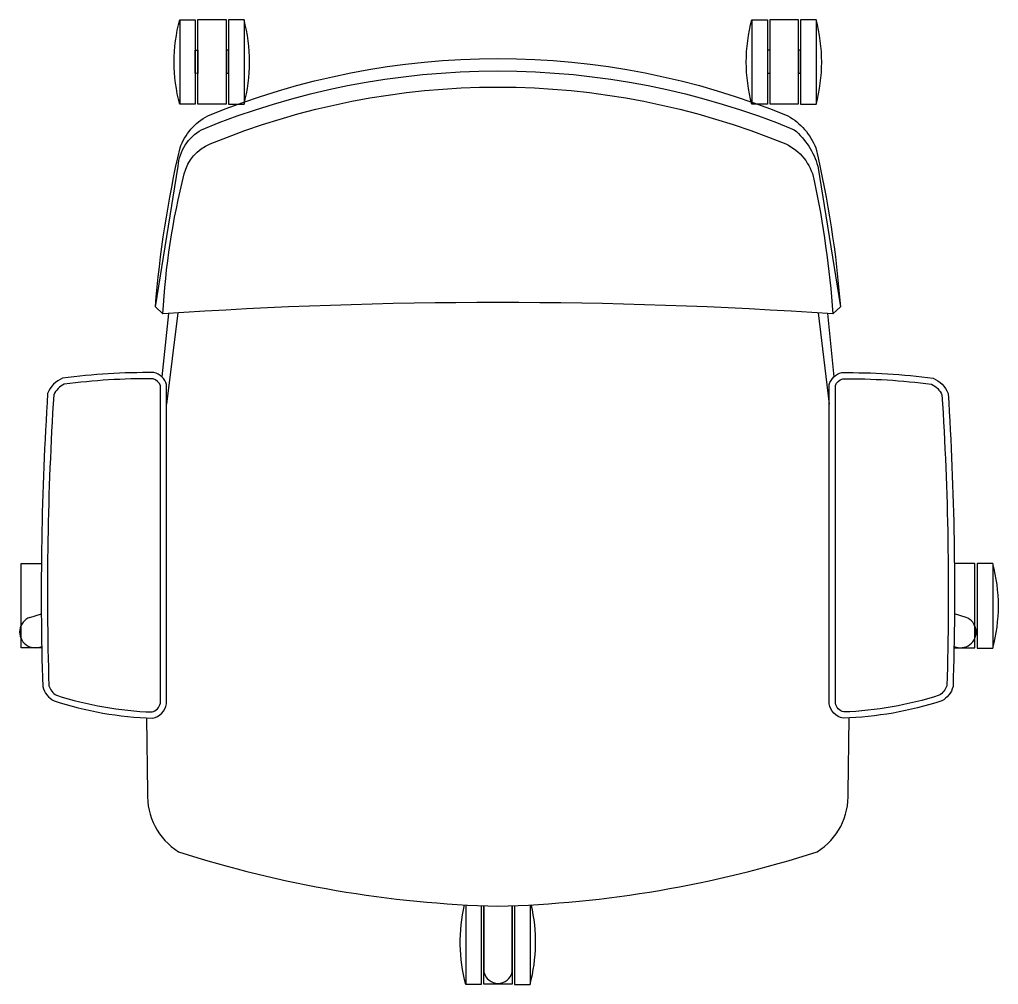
# Model space of a CAD drawing. Header units: inches. Extents: x 164.3 to 247.9, y 15.6 to 56.7.
# Drawn here: x 228.9706 to 229.4363, y 29.3083 to 29.7673 of the extents above; entities that cross this region are included whole.
import ezdxf

# ---------------------------------------------------------------- set-up
doc = ezdxf.new("R2010")
doc.units = ezdxf.units.IN
doc.header["$MEASUREMENT"] = 0
doc.layers.add('linecad.com', color=7, linetype='Continuous')

msp = doc.modelspace()

# ---------------------------------------------------------------- linework, layer by layer
at = {"layer": 'linecad.com', "color": 0}
for points in [[(229.0468, 29.76721), (229.05419, 29.76721), (229.05419, 29.72703), (229.0468, 29.72703, -0.132264)], [(229.07736, 29.76721), (229.06998, 29.76721), (229.06998, 29.72703), (229.07736, 29.72703, 0.132264)], [(229.31897, 29.76721), (229.32635, 29.76721), (229.32635, 29.72703), (229.31897, 29.72703, -0.132264)], [(229.34953, 29.76721), (229.34214, 29.76721), (229.34214, 29.72703), (229.34953, 29.72703, 0.132264)], [(229.35749, 29.62727, 0.034196), (229.03879, 29.62727, -0.048918), (229.04892, 29.69385, -0.23913), (229.0612, 29.70815, -0.197425), (229.33508, 29.70815, -0.232708), (229.3485, 29.69136, -0.033538)], [(229.0345, 29.59935, 0.036942), (228.99108, 29.59666, 0.205386), (228.98395, 29.58947, 0.023869), (228.9816, 29.44997, 0.207684), (228.98698, 29.44317, 0.069937), (229.03387, 29.43495, 0.314992), (229.0405, 29.44185), (229.04053, 29.59369, 0.2627)], [(229.36177, 29.59935, -0.036942), (229.40519, 29.59666, -0.205386), (229.41232, 29.58947, -0.023869), (229.41467, 29.44997, -0.207684), (229.40929, 29.44317, -0.069937), (229.3624, 29.43495, -0.314992), (229.35577, 29.44185), (229.35574, 29.59369, -0.2627)], [(229.03409, 29.59641, 0.036286), (228.99187, 29.59379, 0.184954), (228.98686, 29.58879, 0.023722), (228.98453, 29.45043, 0.189455), (228.98816, 29.44589, 0.068952), (229.0336, 29.43791, 0.289319), (229.03756, 29.4421), (229.03758, 29.59319, 0.228492)], [(229.36218, 29.59641, -0.036286), (229.4044, 29.59379, -0.184954), (229.40941, 29.58879, -0.023722), (229.41173, 29.45043, -0.189455), (229.40811, 29.44589, -0.068952), (229.36267, 29.43791, -0.289319), (229.35871, 29.4421), (229.35869, 29.59319, -0.228492)], [(229.43361, 29.50848), (229.42622, 29.50848), (229.42622, 29.46829), (229.43361, 29.46829, 0.132264)]]:
    msp.add_lwpolyline(points, format="xyb", close=True, dxfattribs=at)
for points in [[(229.0468, 29.76721), (229.0468, 29.72703)], [(229.07736, 29.76721), (229.07736, 29.72703)], [(229.31897, 29.76721), (229.31897, 29.72703)], [(229.34953, 29.76721), (229.34953, 29.72703)], [(229.04139, 29.62747), (229.03826, 29.59731)], [(229.04582, 29.62774), (229.04053, 29.58442)], [(229.35045, 29.62774), (229.35574, 29.58442)], [(229.35488, 29.62747), (229.35801, 29.59731)], [(228.98115, 29.46837), (228.9713, 29.46837), (228.9713, 29.50858), (228.98096, 29.50858)], [(229.41512, 29.46837), (229.42497, 29.46837), (229.42497, 29.50858), (229.4153, 29.50858)], [(229.43361, 29.50848), (229.43361, 29.46829)], [(228.9754, 29.48289), (228.98095, 29.48457)], [(229.42087, 29.48289), (229.41532, 29.48457)], [(229.18287, 29.34613), (229.18287, 29.30831)], [(229.20493, 29.34573), (229.20493, 29.30839), (229.1915, 29.30839), (229.1915, 29.34572)], [(229.21343, 29.34613), (229.21343, 29.30831)]]:
    msp.add_lwpolyline(points, dxfattribs=at)
for points in [[(229.05544, 29.76731), (229.06886, 29.76731), (229.06886, 29.72711), (229.05544, 29.72711)], [(229.3276, 29.76731), (229.34103, 29.76731), (229.34103, 29.72711), (229.3276, 29.72711)], [(229.05419, 29.75273), (229.05544, 29.7527), (229.05544, 29.74172), (229.05419, 29.74175)], [(229.06997, 29.75273), (229.06886, 29.75273), (229.06886, 29.74175), (229.06997, 29.74175)], [(229.3276, 29.75273), (229.32636, 29.75273), (229.32636, 29.74175), (229.3276, 29.74175)], [(229.34214, 29.75273), (229.34103, 29.75273), (229.34103, 29.74175), (229.34214, 29.74175)]]:
    msp.add_lwpolyline(points, close=True, dxfattribs=at)
for points in [[(229.0352, 29.63068, -0.036562), (229.04691, 29.70623, -0.18741), (229.06012, 29.72154, -0.197175), (229.33614, 29.72154, -0.17293), (229.34936, 29.70623, -0.039433), (229.36106, 29.63068)], [(229.03879, 29.62727), (229.03521, 29.63068), (229.04596, 29.69754, -0.246313), (229.05712, 29.71491, -0.198235), (229.33916, 29.71491, -0.149718), (229.35032, 29.69754), (229.36106, 29.63068), (229.35749, 29.62727)], [(229.03099, 29.43507), (229.03151, 29.3996, 0.271607), (229.0462, 29.37141, 0.071293), (229.19813, 29.34551, 0.071293), (229.35007, 29.37141, 0.271607), (229.36476, 29.3996), (229.36528, 29.43507)], [(229.19025, 29.34577), (229.19025, 29.30831), (229.18287, 29.30831, -0.124348), (229.18228, 29.34616, -0.124348)], [(229.1915, 29.34572), (229.1915, 29.31414, 0.791848), (229.20493, 29.31414), (229.20493, 29.34573)], [(229.20604, 29.34578), (229.20604, 29.30831), (229.21343, 29.30831, 0.124353), (229.21402, 29.34616, 0.124353)]]:
    msp.add_lwpolyline(points, format="xyb", dxfattribs=at)
for centre, start, end in [((228.97804, 29.47592), 110.7248, 294.5195), ((229.41823, 29.47592), 245.4805, 69.2752)]:
    msp.add_arc(centre, 0.00745, start, end, dxfattribs=at)

doc.saveas('drawing.dxf')
